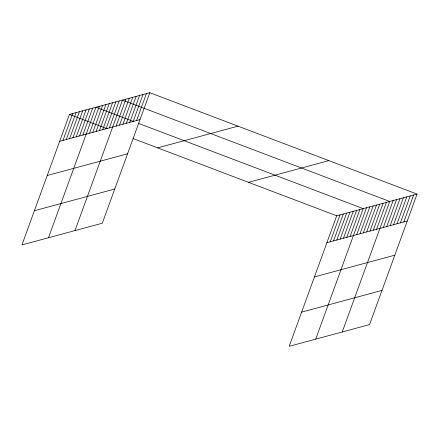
<?xml version="1.0" encoding="UTF-8"?>
<svg xmlns="http://www.w3.org/2000/svg" width="439" height="439" viewBox="0 0 439 439"><rect width="100%" height="100%" fill="white"/><g stroke="black" fill="none" stroke-linecap="round" stroke-linejoin="round"><path stroke-width="0.66" d="M149.809 92.7L69.45 114.409L21.95 244.913L102.309 223.21L149.809 92.7L417.05 194.087L369.55 324.591L289.191 346.3L336.691 215.79L417.05 194.087M62.969 140.431L72.764 113.509M66.284 139.536L76.079 112.614M69.598 138.642L79.393 111.72M72.912 137.747L82.708 110.826M76.227 136.847L86.028 109.931M79.541 135.953L89.342 109.037M82.856 135.058L92.656 108.137M48.471 237.751L95.971 107.242L133.763 121.581M89.485 133.269L99.285 106.348M92.799 132.369L102.6 105.453M96.114 131.475L105.914 104.559M99.433 130.581L109.229 103.664M102.748 129.686L112.543 102.764M106.062 128.792L115.858 101.87M109.377 127.897L119.172 100.975M74.987 230.59L122.486 100.081L389.728 201.468L342.228 331.972M116.105 126.075L125.905 99.159M119.523 125.153L129.318 98.237M122.936 124.232L132.732 97.31M126.35 123.31L136.15 96.388M129.768 122.388L139.564 95.466M133.182 121.466L142.977 94.544M136.595 120.544L146.396 93.622M330.21 241.818L340.005 214.896M333.525 240.923L343.32 214.002M336.839 240.023L346.634 213.107M340.154 239.129L349.949 212.213M343.468 238.234L353.263 211.318M346.783 237.34L356.578 210.418M350.097 236.445L359.892 209.524M315.707 339.138L363.212 208.629L138.806 123.496M356.726 234.651L366.527 207.735M360.04 233.757L369.841 206.84M363.355 232.862L373.155 205.94M366.669 231.968L376.47 205.046M369.984 231.073L379.784 204.151M373.298 230.179L383.099 203.257M376.613 229.279L386.413 202.363M383.346 227.462L393.141 200.541M386.759 226.54L396.56 199.619M390.178 225.619L399.973 198.697M393.591 224.697L403.392 197.775M397.004 223.775L406.805 196.853M400.423 222.847L410.218 195.931M403.836 221.925L413.637 195.009M59.655 141.325L140.014 119.617M47.209 175.512L127.568 153.804M157.639 147.866L237.998 126.158M34.39 210.731L114.749 189.022M248.501 182.333L328.86 160.63M326.89 242.712L407.255 221.004M314.45 276.894L394.809 255.191M301.631 312.118L381.99 290.409M69.45 114.409L107.248 128.748M133.072 138.543L336.691 215.79"/></g></svg>
